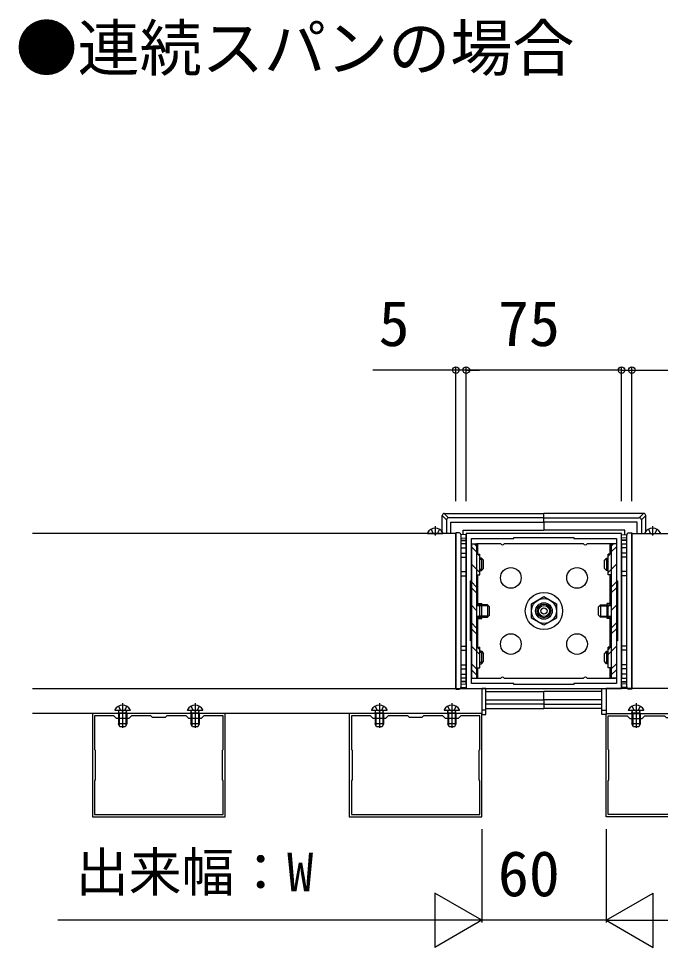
# Model space of a CAD drawing. Units: millimetres, scale not verified. Extents: x -1312 to 1312, y -1956 to 1944.
# Drawn here: x 315.4 to 625.4, y 33.8 to 482.7 of the extents above; entities that cross this region are included whole.
import ezdxf
from ezdxf.enums import TextEntityAlignment as Align

# ---------------------------------------------------------------- set-up
doc = ezdxf.new("R2010")
doc.units = ezdxf.units.MM
doc.header["$LTSCALE"] = 10
for name, color, linetype in [('0-1_USER1', 3, 'Continuous'), ('0-2_YKK_11', 7, 'Continuous'), ('0-3_YKK_12', 2, 'Continuous'), ('0-4_YKK_13', 4, 'Continuous'), ('0-5_YKK_D', 6, 'Continuous')]:
    doc.layers.add(name, color=color, linetype=linetype)
doc.styles.add('ＭＳ ゴシック', font='')
doc.styles.get('ＭＳ ゴシック').set_extended_font_data('MS Gothic')

msp = doc.modelspace()

# ---------------------------------------------------------------- linework, layer by layer
at = {"layer": '0-2_YKK_11'}
for points in [[(606.64, 158.87), (606.64, 233.87), (531.64, 233.87), (531.64, 158.87)], [(583.64, 160.87), (554.64, 160.87), (554.64, 161.37), (534.14, 161.37), (534.14, 181.87), (533.64, 181.87), (533.64, 210.87), (534.14, 210.87), (534.14, 231.37), (554.64, 231.37), (554.64, 231.87), (583.64, 231.87), (583.64, 231.37), (604.14, 231.37), (604.14, 210.87), (604.64, 210.87), (604.64, 181.87), (604.14, 181.87), (604.14, 161.37), (583.64, 161.37)], [(351.14, 96.87), (415.14, 96.87), (415.14, 146.87), (351.14, 146.87)], [(352.14, 98.07), (414.14, 98.07), (414.14, 114.37), (413.84, 114.67), (413.84, 129.07), (414.14, 129.37), (414.14, 145.67), (404.94, 145.67), (403.64, 144.37), (397.64, 144.37), (396.34, 145.67), (386.94, 145.67), (386.14, 144.87), (380.14, 144.87), (379.34, 145.67), (369.94, 145.67), (368.64, 144.37), (362.64, 144.37), (361.34, 145.67), (352.14, 145.67), (352.14, 129.37), (352.44, 129.07), (352.44, 114.67), (352.14, 114.37)], [(475.14, 96.87), (539.14, 96.87), (539.14, 146.87), (475.14, 146.87)], [(476.14, 98.07), (538.14, 98.07), (538.14, 114.37), (537.84, 114.67), (537.84, 129.07), (538.14, 129.37), (538.14, 145.67), (528.94, 145.67), (527.64, 144.37), (521.64, 144.37), (520.34, 145.67), (510.94, 145.67), (510.14, 144.87), (504.14, 144.87), (503.34, 145.67), (493.94, 145.67), (492.64, 144.37), (486.64, 144.37), (485.34, 145.67), (476.14, 145.67), (476.14, 129.37), (476.44, 129.07), (476.44, 114.67), (476.14, 114.37)], [(663.14, 96.87), (599.14, 96.87), (599.14, 146.87), (663.14, 146.87)], [(662.14, 98.07), (600.14, 98.07), (600.14, 114.37), (600.44, 114.67), (600.44, 129.07), (600.14, 129.37), (600.14, 145.67), (609.34, 145.67), (610.64, 144.37), (616.64, 144.37), (617.94, 145.67), (627.34, 145.67), (628.14, 144.87), (634.14, 144.87), (634.94, 145.67), (644.34, 145.67), (645.64, 144.37), (651.64, 144.37), (652.94, 145.67), (662.14, 145.67), (662.14, 129.37), (661.84, 129.07), (661.84, 114.67), (662.14, 114.37)]]:
    msp.add_lwpolyline(points, close=True, dxfattribs=at)
at = {"layer": '0-3_YKK_12'}
for points in [[(322.14, 158.87), (526.64, 158.87), (526.64, 233.87), (322.14, 233.87)], [(806.54, 158.87), (611.64, 158.87), (611.64, 233.87), (806.54, 233.87)], [(322.14, 158.87), (539.14, 158.87), (539.14, 146.87), (322.14, 146.87)], [(806.54, 158.87), (599.14, 158.87), (599.14, 146.87), (806.54, 146.87)]]:
    msp.add_lwpolyline(points, dxfattribs=at)
at = {"layer": '0-4_YKK_13'}
for p, q in [((519.99, 234.69), (519.99, 242.51)), ((519.99, 242.51), (522.08, 240.43)), ((520.99, 243.51), (569.14, 243.51)), ((523.08, 241.43), (520.99, 243.51)), ((569.14, 241.43), (569.14, 243.51)), ((617.28, 243.51), (569.14, 243.51)), ((569.14, 241.43), (569.14, 243.51)), ((615.19, 241.43), (617.28, 243.51)), ((618.28, 242.51), (616.19, 240.43)), ((618.28, 234.69), (618.28, 242.51)), ((522.08, 240.43), (522.08, 233.87)), ((569.14, 241.43), (523.08, 241.43)), ((569.14, 241.43), (615.19, 241.43)), ((569.14, 239.37), (569.14, 235.37)), ((569.14, 239.37), (569.14, 235.37)), ((616.19, 240.43), (616.19, 233.87)), ((513.04, 233.87), (520.23, 233.87)), ((514.59, 235.84), (515.49, 234.02)), ((516.64, 233.41), (515.49, 234.02)), ((516.64, 237.37), (516.64, 232.87)), ((516.64, 233.41), (517.78, 234.02)), ((518.69, 235.84), (517.78, 234.02)), ((618.04, 233.87), (625.23, 233.87)), ((619.59, 235.84), (620.49, 234.02)), ((621.64, 233.41), (620.49, 234.02)), ((621.64, 237.37), (621.64, 232.87)), ((621.64, 233.41), (622.78, 234.02)), ((623.69, 235.84), (622.78, 234.02)), ((529.13, 230.33), (531.64, 230.48)), ((529.14, 159.65), (529.14, 233.09)), ((531.64, 230.48), (531.64, 230.78)), ((531.64, 208.98), (531.64, 230.48)), ((606.64, 230.48), (606.64, 230.78)), ((609.14, 230.33), (606.64, 230.48)), ((606.64, 208.98), (606.64, 230.48)), ((609.14, 159.65), (609.14, 233.09)), ((531.64, 228.87), (529.14, 228.87)), ((529.14, 226.87), (531.64, 226.87)), ((531.64, 228.87), (531.64, 163.87)), ((534.14, 228.87), (534.14, 163.87)), ((534.14, 228.87), (536.64, 228.87)), ((536.64, 224.9), (534.14, 227.4)), ((536.64, 227.73), (535.49, 228.87)), ((536.64, 228.87), (536.64, 163.87)), ((537.14, 223.87), (537.14, 228.87)), ((588.27, 228.87), (550, 228.87)), ((603.64, 228.87), (590, 228.87)), ((601.14, 223.87), (601.14, 228.87)), ((601.64, 228.87), (601.64, 163.87)), ((604.14, 228.87), (601.64, 228.87)), ((601.64, 227.73), (602.78, 228.87)), ((601.64, 224.9), (604.14, 227.4)), ((604.14, 228.87), (604.14, 163.87)), ((606.64, 228.87), (609.14, 228.87)), ((606.64, 228.87), (606.64, 163.87)), ((609.14, 226.87), (606.64, 226.87)), ((529.14, 224.37), (531.64, 224.37)), ((529.14, 222.37), (531.64, 222.37)), ((536.64, 223.87), (538.14, 223.87)), ((538.14, 222.9), (537.17, 223.87)), ((538.94, 221.87), (538.14, 221.87)), ((539.48, 221.33), (538.14, 221.33)), ((538.94, 221.87), (538.94, 215.87)), ((538.94, 221.87), (539.94, 220.87)), ((539.94, 216.87), (539.94, 220.87)), ((599.34, 221.87), (598.34, 220.87)), ((598.34, 216.87), (598.34, 220.87)), ((598.8, 221.33), (600.14, 221.33)), ((599.34, 221.87), (599.34, 215.87)), ((599.34, 221.87), (600.14, 221.87)), ((601.64, 223.87), (600.14, 223.87)), ((600.14, 222.9), (601.11, 223.87)), ((609.14, 224.37), (606.64, 224.37)), ((609.14, 222.37), (606.64, 222.37)), ((538.14, 214.92), (534.14, 218.92)), ((539.48, 216.41), (538.14, 216.41)), ((538.14, 215.87), (538.94, 215.87)), ((538.94, 215.87), (539.94, 216.87)), ((599.34, 215.87), (598.34, 216.87)), ((598.8, 216.41), (600.14, 216.41)), ((600.14, 215.87), (599.34, 215.87)), ((600.14, 214.92), (604.14, 218.92)), ((529.14, 215.37), (531.64, 215.37)), ((529.14, 213.37), (531.64, 213.37)), ((537.14, 198.85), (537.14, 213.87)), ((601.14, 198.85), (601.14, 213.87)), ((609.14, 215.37), (606.64, 215.37)), ((609.14, 213.37), (606.64, 213.37)), ((531.64, 183.76), (531.64, 208.98)), ((536.64, 207.93), (534.14, 210.43)), ((536.64, 205.1), (534.14, 207.6)), ((536.64, 208.87), (537.14, 208.87)), ((601.14, 208.87), (601.64, 208.87)), ((601.64, 207.93), (604.14, 210.43)), ((601.64, 205.1), (604.14, 207.6)), ((606.64, 183.76), (606.64, 208.98)), ((536.64, 196.62), (534.14, 199.12)), ((536.64, 198.67), (536.64, 194.07)), ((537.14, 199.97), (539.14, 199.97)), ((538.14, 194.07), (538.14, 198.67)), ((539.14, 192.77), (539.14, 199.97)), ((541.84, 199.37), (541.84, 193.37)), ((541.84, 199.37), (542.84, 198.37)), ((542.84, 194.37), (542.84, 198.37)), ((596.44, 199.37), (595.44, 198.37)), ((595.44, 194.37), (595.44, 198.37)), ((596.44, 199.37), (596.44, 193.37)), ((599.64, 192.77), (599.64, 199.97)), ((601.14, 199.97), (599.64, 199.97)), ((600.14, 194.07), (600.14, 198.67)), ((601.64, 196.62), (604.14, 199.12)), ((601.64, 198.67), (601.64, 194.07)), ((537.14, 178.87), (537.14, 193.89)), ((541.84, 193.37), (542.84, 194.37)), ((596.44, 193.37), (595.44, 194.37)), ((601.14, 178.87), (601.14, 193.89)), ((536.64, 188.13), (534.14, 190.63)), ((537.14, 192.77), (539.14, 192.77)), ((601.14, 192.77), (599.64, 192.77)), ((601.64, 188.13), (604.14, 190.63)), ((536.64, 185.3), (534.14, 187.8)), ((601.64, 185.3), (604.14, 187.8)), ((531.64, 162.26), (531.64, 183.76)), ((536.64, 183.87), (537.14, 183.87)), ((601.14, 183.87), (601.64, 183.87)), ((606.64, 162.26), (606.64, 183.76)), ((529.14, 179.37), (531.64, 179.37)), ((529.14, 177.37), (531.64, 177.37)), ((538.14, 175.32), (534.14, 179.32)), ((536.64, 178.87), (538.14, 178.87)), ((538.14, 177.65), (536.91, 178.87)), ((538.14, 168.87), (538.14, 178.87)), ((538.94, 176.87), (538.14, 176.87)), ((539.48, 176.33), (538.14, 176.33)), ((538.94, 176.87), (538.94, 170.87)), ((538.94, 176.87), (539.94, 175.87)), ((539.94, 171.87), (539.94, 175.87)), ((599.34, 176.87), (598.34, 175.87)), ((598.34, 171.87), (598.34, 175.87)), ((598.8, 176.33), (600.14, 176.33)), ((599.34, 176.87), (599.34, 170.87)), ((599.34, 176.87), (600.14, 176.87)), ((600.14, 175.32), (604.14, 179.32)), ((601.64, 178.87), (600.14, 178.87)), ((600.14, 168.87), (600.14, 178.87)), ((600.14, 177.65), (601.36, 178.87)), ((609.14, 179.37), (606.64, 179.37)), ((609.14, 177.37), (606.64, 177.37)), ((536.64, 168.33), (534.14, 170.83)), ((539.48, 171.41), (538.14, 171.41)), ((538.14, 170.87), (538.94, 170.87)), ((538.94, 170.87), (539.94, 171.87)), ((599.34, 170.87), (598.34, 171.87)), ((598.8, 171.41), (600.14, 171.41)), ((600.14, 170.87), (599.34, 170.87)), ((601.64, 168.33), (604.14, 170.83)), ((529.14, 170.37), (531.64, 170.37)), ((529.14, 168.37), (531.64, 168.37)), ((536.64, 165.5), (534.14, 168)), ((536.64, 168.87), (538.14, 168.87)), ((537.14, 163.87), (537.14, 168.87)), ((601.64, 168.87), (600.14, 168.87)), ((601.14, 163.87), (601.14, 168.87)), ((601.64, 165.5), (604.14, 168)), ((609.14, 170.37), (606.64, 170.37)), ((609.14, 168.37), (606.64, 168.37)), ((531.64, 162.26), (529.13, 162.41)), ((531.64, 161.96), (529.13, 162.11)), ((529.14, 165.87), (531.64, 165.87)), ((531.64, 163.87), (529.14, 163.87)), ((534.14, 163.87), (536.64, 163.87)), ((550, 163.87), (588.27, 163.87)), ((590, 163.87), (603.64, 163.87)), ((604.14, 163.87), (601.64, 163.87)), ((609.14, 165.87), (606.64, 165.87)), ((606.64, 163.87), (609.14, 163.87)), ((606.64, 162.26), (609.14, 162.41)), ((606.64, 161.96), (609.14, 162.11)), ((526.64, 159.07), (526.64, 158.57)), ((526.64, 158.57), (528.19, 158.65)), ((529.13, 161.11), (531.64, 160.96)), ((529.13, 159.61), (531.64, 159.46)), ((531.64, 160.96), (531.64, 159.46)), ((541.14, 157.37), (569.14, 157.37)), ((569.14, 153.37), (569.14, 157.37)), ((597.14, 157.37), (569.14, 157.37)), ((569.14, 153.37), (569.14, 157.37)), ((609.14, 161.11), (606.64, 160.96)), ((606.64, 160.96), (606.64, 159.46)), ((609.14, 159.61), (606.64, 159.46)), ((611.64, 158.57), (610.08, 158.65)), ((611.64, 159.07), (611.64, 158.57)), ((362.04, 148.37), (369.23, 148.37)), ((363.59, 150.34), (364.49, 148.52)), ((365.64, 147.91), (364.49, 148.52)), ((365.64, 151.87), (365.64, 139.88)), ((365.64, 147.91), (366.78, 148.52)), ((367.69, 150.34), (366.78, 148.52)), ((397.04, 148.37), (404.23, 148.37)), ((398.59, 150.34), (399.49, 148.52)), ((400.64, 147.91), (399.49, 148.52)), ((400.64, 151.87), (400.64, 139.88)), ((400.64, 147.91), (401.78, 148.52)), ((402.69, 150.34), (401.78, 148.52)), ((486.04, 148.37), (493.23, 148.37)), ((487.59, 150.34), (488.49, 148.52)), ((489.64, 147.91), (488.49, 148.52)), ((489.64, 151.87), (489.64, 139.88)), ((489.64, 147.91), (490.78, 148.52)), ((491.69, 150.34), (490.78, 148.52)), ((521.04, 148.37), (528.23, 148.37)), ((522.59, 150.34), (523.49, 148.52)), ((524.64, 147.91), (523.49, 148.52)), ((524.64, 151.87), (524.64, 139.88)), ((524.64, 147.91), (525.78, 148.52)), ((526.69, 150.34), (525.78, 148.52)), ((541.14, 148.37), (539.14, 148.37)), ((569.14, 151.31), (541.14, 151.31)), ((541.14, 149.23), (569.14, 149.23)), ((569.14, 151.31), (569.14, 149.23)), ((569.14, 151.31), (569.14, 149.23)), ((569.14, 151.31), (597.14, 151.31)), ((597.14, 149.23), (569.14, 149.23)), ((597.14, 148.37), (599.14, 148.37)), ((610.04, 148.37), (617.23, 148.37)), ((611.59, 150.34), (612.49, 148.52)), ((613.64, 147.91), (612.49, 148.52)), ((613.64, 151.87), (613.64, 139.88)), ((613.64, 147.91), (614.78, 148.52)), ((615.69, 150.34), (614.78, 148.52)), ((363.64, 146.97), (363.78, 147.78)), ((367.64, 146.97), (363.64, 146.97)), ((364.01, 146.97), (363.77, 147.99)), ((367.26, 146.97), (367.5, 147.99)), ((367.64, 146.97), (367.49, 147.78)), ((398.64, 146.97), (398.78, 147.78)), ((402.64, 146.97), (398.64, 146.97)), ((399.01, 146.97), (398.77, 147.99)), ((402.26, 146.97), (402.5, 147.99)), ((402.64, 146.97), (402.49, 147.78)), ((487.64, 146.97), (487.78, 147.78)), ((491.64, 146.97), (487.64, 146.97)), ((488.01, 146.97), (487.77, 147.99)), ((491.26, 146.97), (491.5, 147.99)), ((491.64, 146.97), (491.49, 147.78)), ((522.64, 146.97), (522.78, 147.78)), ((526.64, 146.97), (522.64, 146.97)), ((523.01, 146.97), (522.77, 147.99)), ((526.26, 146.97), (526.5, 147.99)), ((526.64, 146.97), (526.49, 147.78)), ((611.64, 146.97), (611.78, 147.78)), ((615.64, 146.97), (611.64, 146.97)), ((612.01, 146.97), (611.77, 147.99)), ((615.26, 146.97), (615.5, 147.99)), ((615.64, 146.97), (615.49, 147.78)), ((364.34, 140.37), (363.64, 141.77)), ((367.64, 141.77), (363.64, 141.77)), ((366.94, 140.37), (364.34, 140.37)), ((367.64, 141.77), (366.94, 140.37)), ((399.34, 140.37), (398.64, 141.77)), ((402.64, 141.77), (398.64, 141.77)), ((401.94, 140.37), (399.34, 140.37)), ((402.64, 141.77), (401.94, 140.37)), ((488.34, 140.37), (487.64, 141.77)), ((491.64, 141.77), (487.64, 141.77)), ((490.94, 140.37), (488.34, 140.37)), ((491.64, 141.77), (490.94, 140.37)), ((523.34, 140.37), (522.64, 141.77)), ((526.64, 141.77), (522.64, 141.77)), ((525.94, 140.37), (523.34, 140.37)), ((526.64, 141.77), (525.94, 140.37)), ((612.34, 140.37), (611.64, 141.77)), ((615.64, 141.77), (611.64, 141.77)), ((614.94, 140.37), (612.34, 140.37)), ((615.64, 141.77), (614.94, 140.37))]:
    msp.add_line(p, q, dxfattribs=at)
for points in [[(524.14, 233.87), (524.14, 239.37), (569.14, 239.37), (569.14, 240.43), (569.14, 241.43)], [(614.14, 233.87), (614.14, 239.37), (569.14, 239.37), (569.14, 240.43), (569.14, 241.43)], [(528.19, 234.09), (526.64, 234.17), (526.64, 233.67), (526.64, 159.07)], [(530.14, 233.19), (530.14, 235.37), (569.14, 235.37)], [(608.14, 233.19), (608.14, 235.37), (569.14, 235.37)], [(610.08, 234.09), (611.64, 234.17), (611.64, 233.67), (611.64, 159.07)], [(529.13, 231.63), (531.64, 231.78), (531.64, 233.28), (529.13, 233.13)], [(529.13, 230.63), (531.64, 230.78), (531.64, 231.78)], [(609.14, 231.63), (606.64, 231.78), (606.64, 233.28), (609.14, 233.13)], [(609.14, 230.63), (606.64, 230.78), (606.64, 231.78)], [(548.27, 228.87), (536.64, 228.87), (536.64, 163.87), (548.27, 163.87)], [(536.64, 213.87), (538.14, 213.87), (538.14, 223.87)], [(601.64, 213.87), (600.14, 213.87), (600.14, 223.87)], [(541.84, 199.37), (541.04, 199.37), (537.14, 199.37)], [(542.38, 198.83), (541.04, 198.83), (537.73, 198.83)], [(595.9, 198.83), (597.24, 198.83), (600.54, 198.83)], [(596.44, 199.37), (597.24, 199.37), (601.14, 199.37)], [(537.14, 193.37), (541.04, 193.37), (541.84, 193.37)], [(542.38, 193.91), (541.04, 193.91), (537.73, 193.91)], [(595.9, 193.91), (597.24, 193.91), (600.54, 193.91)], [(601.14, 193.37), (597.24, 193.37), (596.44, 193.37)], [(531.64, 160.96), (531.64, 161.96), (531.64, 162.26)], [(606.64, 160.96), (606.64, 161.96), (606.64, 162.26)], [(541.14, 153.37), (569.14, 153.37), (569.14, 152.31), (569.14, 151.31)], [(597.14, 153.37), (569.14, 153.37), (569.14, 152.31), (569.14, 151.31)], [(363.64, 146.97), (363.64, 144.37), (363.64, 141.77)], [(364.01, 146.97), (364.01, 144.37), (364.01, 141.01)], [(367.26, 146.97), (367.26, 144.37), (367.26, 141.01)], [(367.64, 146.97), (367.64, 144.37), (367.64, 141.77)], [(398.64, 146.97), (398.64, 144.37), (398.64, 141.77)], [(399.01, 146.97), (399.01, 144.37), (399.01, 141.01)], [(402.26, 146.97), (402.26, 144.37), (402.26, 141.01)], [(402.64, 146.97), (402.64, 144.37), (402.64, 141.77)], [(487.64, 146.97), (487.64, 144.37), (487.64, 141.77)], [(488.01, 146.97), (488.01, 144.37), (488.01, 141.01)], [(491.26, 146.97), (491.26, 144.37), (491.26, 141.01)], [(491.64, 146.97), (491.64, 144.37), (491.64, 141.77)], [(522.64, 146.97), (522.64, 144.37), (522.64, 141.77)], [(523.01, 146.97), (523.01, 144.37), (523.01, 141.01)], [(526.26, 146.97), (526.26, 144.37), (526.26, 141.01)], [(526.64, 146.97), (526.64, 144.37), (526.64, 141.77)], [(611.64, 146.97), (611.64, 144.37), (611.64, 141.77)], [(612.01, 146.97), (612.01, 144.37), (612.01, 141.01)], [(615.26, 146.97), (615.26, 144.37), (615.26, 141.01)], [(615.64, 146.97), (615.64, 144.37), (615.64, 141.77)]]:
    msp.add_lwpolyline(points, dxfattribs=at)
for points in [[(575.14, 192.91), (569.14, 189.44), (563.14, 192.91), (563.14, 199.84), (569.14, 203.3), (575.14, 199.84)], [(541.14, 158.87), (539.14, 158.87), (539.14, 146.37), (541.14, 146.37)], [(597.14, 158.87), (599.14, 158.87), (599.14, 146.37), (597.14, 146.37)]]:
    msp.add_lwpolyline(points, close=True, dxfattribs=at)
for centre, radius in [((553.14, 212.37), 5), ((585.14, 212.37), 5), ((569.14, 196.37), 9), ((569.14, 196.37), 6), ((569.14, 196.37), 4), ((569.14, 196.37), 3.32), ((569.14, 196.37), 2.65), ((569.14, 196.37), 1.5), ((553.14, 180.37), 5), ((585.14, 180.37), 5)]:
    msp.add_circle(centre, radius, dxfattribs=at)
for centre, radius, start, end in [((523.08, 240.43), 1, 90.2497, 179.7503), ((615.19, 240.43), 1, 0.2497, 89.7503), ((513.04, 234.03), 0.154, 152.719, 270), ((516.64, 232.17), 4.2, 27.281, 152.719), ((520.23, 234.03), 0.154, 270, 27.281), ((528.14, 233.09), 1, 0, 87), ((610.14, 233.09), 1, 93, 180), ((618.04, 234.03), 0.154, 152.719, 270), ((621.64, 232.17), 4.2, 27.281, 152.719), ((625.23, 234.03), 0.154, 270, 27.281), ((549.14, 229.37), 1, 210, 330), ((589.14, 229.37), 1, 210, 330), ((537.39, 197.37), 1.5, 60.0001, 119.9999), ((600.89, 197.37), 1.5, 60.0001, 119.9999), ((537.39, 195.37), 1.5, 240.0001, 299.9999), ((600.89, 195.37), 1.5, 240.0001, 299.9999), ((549.14, 163.37), 1, 30, 150), ((589.14, 163.37), 1, 30, 150), ((528.14, 159.65), 1, 273, 0), ((610.14, 159.65), 1, 180, 267), ((362.04, 148.53), 0.154, 152.719, 270), ((365.64, 146.67), 4.2, 27.281, 152.719), ((363.29, 147.87), 0.5, 349.909, 90), ((367.98, 147.87), 0.5, 90, 190.091), ((369.23, 148.53), 0.154, 270, 27.281), ((397.04, 148.53), 0.154, 152.719, 270), ((400.64, 146.67), 4.2, 27.281, 152.719), ((398.29, 147.87), 0.5, 349.909, 90), ((402.98, 147.87), 0.5, 90, 190.091), ((404.23, 148.53), 0.154, 270, 27.281), ((486.04, 148.53), 0.154, 152.719, 270), ((489.64, 146.67), 4.2, 27.281, 152.719), ((487.29, 147.87), 0.5, 349.909, 90), ((491.98, 147.87), 0.5, 90, 190.091), ((493.23, 148.53), 0.154, 270, 27.281), ((521.04, 148.53), 0.154, 152.719, 270), ((524.64, 146.67), 4.2, 27.281, 152.719), ((522.29, 147.87), 0.5, 349.909, 90), ((526.98, 147.87), 0.5, 90, 190.091), ((528.23, 148.53), 0.154, 270, 27.281), ((610.04, 148.53), 0.154, 152.719, 270), ((613.64, 146.67), 4.2, 27.281, 152.719), ((611.29, 147.87), 0.5, 349.909, 90), ((615.98, 147.87), 0.5, 90, 190.091), ((617.23, 148.53), 0.154, 270, 27.281)]:
    msp.add_arc(centre, radius, start, end, dxfattribs=at)
for centre, major_axis in [((521, 242.51), (-0.71, 0.71)), ((617.27, 242.51), (0.71, 0.71))]:
    msp.add_ellipse(centre, major_axis=major_axis, ratio=0.99628, start_param=5.499651, end_param=7.06672, dxfattribs=at)
at = {"layer": '0-5_YKK_D'}
for p, q in [((526.64, 312.82), (486.5, 312.82)), ((526.64, 249.51), (526.64, 313.82)), ((531.64, 312.82), (526.64, 312.82)), ((531.64, 249.51), (531.64, 313.82)), ((531.64, 249.51), (531.64, 313.82)), ((606.64, 312.82), (531.64, 312.82)), ((531.64, 312.82), (538.01, 312.82)), ((606.64, 312.82), (600.26, 312.82)), ((606.64, 249.51), (606.64, 313.82)), ((606.64, 249.51), (606.64, 313.82)), ((606.64, 312.82), (611.64, 312.82)), ((611.64, 249.51), (611.64, 313.82)), ((611.64, 312.82), (651.77, 312.82)), ((539.14, 90.87), (539.14, 45.87)), ((539.14, 90.87), (539.14, 45.87)), ((599.14, 90.87), (599.14, 45.87)), ((599.14, 90.87), (599.14, 45.87)), ((539.14, 46.87), (516.4, 60)), ((516.4, 60), (516.4, 33.75)), ((599.14, 46.87), (621.87, 60)), ((621.87, 33.75), (621.87, 60)), ((512.89, 46.87), (334.33, 46.87)), ((539.14, 46.87), (493.67, 46.87)), ((539.14, 46.87), (516.4, 33.75)), ((599.14, 46.87), (539.14, 46.87)), ((599.14, 46.87), (621.87, 33.75)), ((599.14, 46.87), (644.6, 46.87))]:
    msp.add_line(p, q, dxfattribs=at)
for centre in [(526.64, 312.82), (531.64, 312.82), (531.64, 312.82), (606.64, 312.82), (606.64, 312.82), (611.64, 312.82)]:
    msp.add_circle(centre, 1.59, dxfattribs=at)

# ---------------------------------------------------------------- texts
at = {"layer": '0-1_USER1', "style": 'ＭＳ ゴシック'}
msp.add_text('●連続スパンの場合', height=21.99, dxfattribs=at).set_placement((313.91, 450.88), align=Align.BOTTOM_LEFT)
at = {"layer": '0-5_YKK_D', "style": 'ＭＳ ゴシック'}
for s, height, p in [('5', 21.99, (489.28, 317.82)), ('75', 21.99, (546.98, 317.82)), ('出来幅：W', 18.7, (343.05, 55.2)), ('60', 21.99, (546.89, 51.87))]:
    msp.add_text(s, height=height, dxfattribs=at).set_placement(p, align=Align.BOTTOM_LEFT)

doc.saveas('drawing.dxf')
